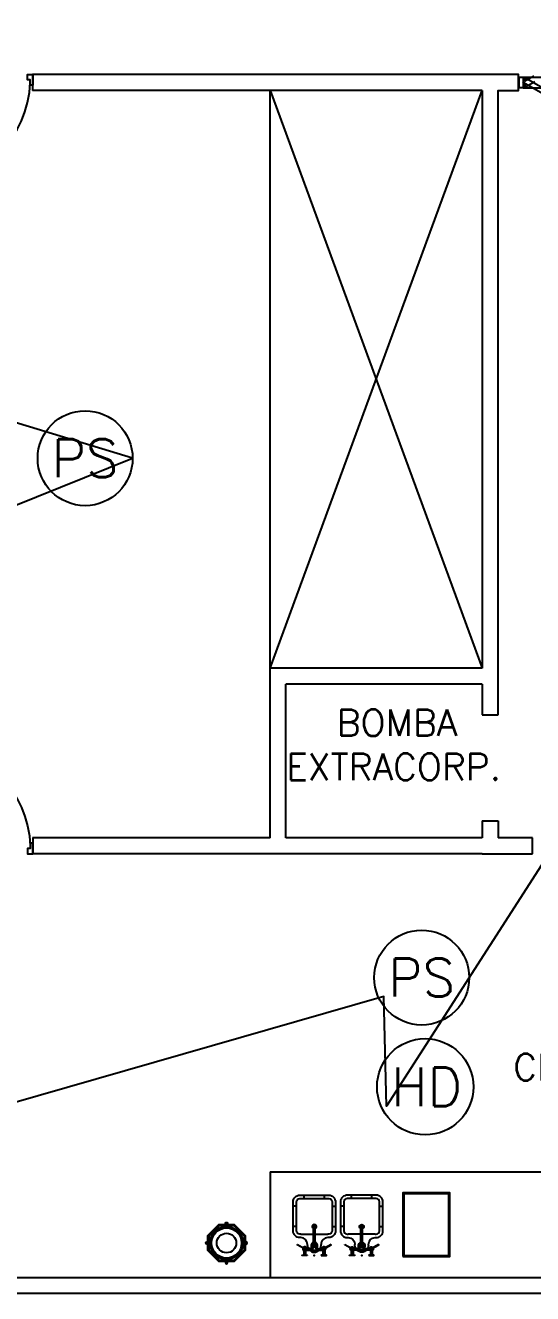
# Model space of a CAD drawing. Header units: metres. Extents: x -39 to 21688, y -24 to 9022.
# Drawn here: x 289.76 to 294.54, y 0 to 11.96 of the extents above; entities that cross this region are included whole.
import ezdxf
from ezdxf.enums import TextEntityAlignment as Align

# ---------------------------------------------------------------- set-up
doc = ezdxf.new("R2010")
doc.units = ezdxf.units.M
doc.header["$MEASUREMENT"] = 0
doc.linetypes.add('HIDDEN2', pattern=[4.7625, 3.175, -1.5875])
doc.linetypes.add('HIDDEN4', pattern=[0.09375, 0.0625, -0.03125])
for name, color, linetype in [('AN-TEXTO', 3, 'Continuous'), ('AR-MOBILIRIO', 1, 'Continuous'), ('AR-MUROS', 6, 'Continuous'), ('AR-PUERTAS', 2, 'Continuous'), ('AR-VENTANAS', 2, 'Continuous'), ('MOBILIARIO', 42, 'Continuous')]:
    doc.layers.add(name, color=color, linetype=linetype)
doc.styles.add('REGULAR-2.5', font='romans.shx', dxfattribs={"height": 2.5})
doc.styles.add('ROMANS', font='romans.shx', dxfattribs={"width": 0.75})

# ---------------------------------------------------------------- blocks, each defined once
blk = doc.blocks.new('AR-PUERTA 1')
at = {"layer": 'AR-PUERTAS', "linetype": 'Continuous'}
for points in [[(0.954, 0.033), (0.954, 0.958), (0.929, 0.958), (0.929, 0.033)], [(0.004, 0.058), (0.004, 0.008), (0.029, 0.008), (0.029, -0.042), (-0.021, -0.042), (-0.021, 0.058)], [(0.929, 0.008), (0.929, -0.042), (0.979, -0.042), (0.979, 0.058), (0.954, 0.058), (0.954, 0.008)]]:
    blk.add_lwpolyline(points, close=True, dxfattribs=at)
blk.add_arc((0.954, 0.008), 0.949, 89.9989, 178.4932, dxfattribs=at)
blk = doc.blocks.new('A$C18344971')
at = {"layer": 'AR-MOBILIRIO', "color": 250}
for p, q in [((0.102, 0.523), (0.102, 0.566)), ((0.118, 0.523), (0.118, 0.566)), ((0.277, 0.518), (0.123, 0.518)), ((0.184, 0.502), (0.128, 0.502)), ((0.192, 0.494), (0.192, 0.298)), ((0.208, 0.494), (0.208, 0.298)), ((0.216, 0.502), (0.272, 0.502)), ((0.282, 0.523), (0.282, 0.566)), ((0.298, 0.523), (0.298, 0.566)), ((0.032, 0.296), (0, 0.296)), ((0.368, 0.296), (0.4, 0.296)), ((0.032, 0.104), (0, 0.104)), ((0.104, 0.032), (0.104, 0)), ((0.296, 0.032), (0.296, 0)), ((0.368, 0.104), (0.4, 0.104))]:
    blk.add_line(p, q, dxfattribs=at)
at = {"layer": 'AR-MOBILIRIO'}
for p, q in [((0.192, 0.368), (0.072, 0.368)), ((0.136, 0.474), (0.136, 0.464)), ((0.328, 0.368), (0.208, 0.368)), ((0.264, 0.474), (0.264, 0.464))]:
    blk.add_line(p, q, dxfattribs=at)
at = {"layer": 'AR-MOBILIRIO', "color": 250}
for points in [[(0.042, 0.465), (0.109, 0.504), (0.107, 0.507), (0.04, 0.468)], [(0.134, 0.57), (0.086, 0.57), (0.086, 0.566), (0.134, 0.566)], [(0.266, 0.57), (0.314, 0.57), (0.314, 0.566), (0.266, 0.566)], [(0.358, 0.465), (0.291, 0.504), (0.293, 0.507), (0.36, 0.468)]]:
    blk.add_lwpolyline(points, close=True, dxfattribs=at)
at = {"layer": 'AR-MOBILIRIO'}
for points in [[(0.328, 0.4), (0.336, 0.4, -0.414214), (0.4, 0.336), (0.4, 0.064, -0.414214), (0.336, 0), (0.064, 0, -0.414214), (0, 0.064), (0, 0.336, -0.414214), (0.064, 0.4), (0.072, 0.4)], [(0.328, 0.368), (0.336, 0.368, -0.414214), (0.368, 0.336), (0.368, 0.064, -0.414214), (0.336, 0.032), (0.064, 0.032, -0.414214), (0.032, 0.064), (0.032, 0.336, -0.414214), (0.064, 0.368), (0.072, 0.368)]]:
    blk.add_lwpolyline(points, format="xyb", dxfattribs=at)
at = {"layer": 'AR-MOBILIRIO', "color": 250}
for centre, radius, start, end in [((0.11, 0.506), 0.018, 217.6623, 202.3377), ((0.11, 0.506), 0.006, 233.5782, 186.4218), ((0.2, 0.474), 0.0298, 114.4436, 254.4122), ((0.2, 0.474), 0.0203, 113.185, 246.815), ((0.184, 0.494), 0.008, 0, 90), ((0.216, 0.494), 0.008, 90, 180), ((0.2, 0.474), 0.0298, 285.5878, 65.5564), ((0.2, 0.474), 0.0203, 293.185, 66.815), ((0.29, 0.506), 0.018, 337.6623, 322.3377), ((0.29, 0.506), 0.006, 353.5782, 306.4218), ((0.2, 0.298), 0.0203, 113.185, 66.815), ((0.2, 0.298), 0.012, 131.8103, 48.1897), ((0.2, 0.298), 0.008, 180, 0)]:
    blk.add_arc(centre, radius, start, end, dxfattribs=at)
at = {"layer": 'AR-MOBILIRIO'}
for centre, start, end in [((0.2, 0.474), 154.0555, 180), ((0.2, 0.474), 43.4325, 136.5675), ((0.2, 0.474), 0, 25.9445), ((0.072, 0.464), 270, 0), ((0.328, 0.464), 180, 270)]:
    blk.add_arc(centre, 0.064, start, end, dxfattribs=at)
blk.add_point((0.2, 0.57), dxfattribs=at)
blk = doc.blocks.new('A$C4E58417D')
at = {"layer": 'AR-MOBILIRIO'}
for points in [[(0.123, 0.37), (0.267, 0.37), (0.37, 0.267), (0.37, 0.123), (0.267, 0.02), (0.123, 0.02), (0.02, 0.123), (0.02, 0.267)], [(0.127, 0.36), (0.263, 0.36), (0.36, 0.263), (0.36, 0.127), (0.263, 0.03), (0.127, 0.03), (0.03, 0.127), (0.03, 0.263)], [(0.18, 0.35), (0.18, 0.355), (0.21, 0.355), (0.21, 0.35)], [(0.18, 0.04), (0.18, 0.035), (0.21, 0.035), (0.21, 0.04)]]:
    blk.add_lwpolyline(points, close=True, dxfattribs=at)
for points in [[(0.205, 0.37), (0.205, 0.38, 1), (0.185, 0.38), (0.185, 0.37)], [(0.195, 0.35), (0.195, 0.345, 1), (0.195, 0.045), (0.195, 0.04)], [(0.02, 0.185), (0.01, 0.185, -1), (0.01, 0.205), (0.02, 0.205)], [(0.37, 0.185), (0.38, 0.185, 1), (0.38, 0.205), (0.37, 0.205)], [(0.205, 0.02), (0.205, 0.01, -1), (0.185, 0.01), (0.185, 0.02)]]:
    blk.add_lwpolyline(points, format="xyb", dxfattribs=at)
for radius in [0.155, 0.142, 0.092]:
    blk.add_circle((0.195, 0.195), radius, dxfattribs=at)
blk = doc.blocks.new('AR-PUERTA DE DOBLE BATEO')
at = {"layer": 'AR-PUERTAS', "linetype": 'HIDDEN2'}
for p, q in [((-0.05, 0.953), (-0.05, 0.035)), ((0.05, 0.953), (0.05, 0.035)), ((-0.05, -0.965), (-0.05, -0.047)), ((0.05, -0.965), (0.05, -0.047))]:
    blk.add_line(p, q, dxfattribs=at)
at = {"layer": 'AR-PUERTAS'}
for points in [[(0.05, 0.988), (-0.05, 0.988), (-0.05, 0.953), (0.05, 0.953)], [(-0.04, 0.988), (-0.04, 0.994), (0.04, 0.994), (0.04, 0.988)], [(0.456, 0.158), (-0.002, 0.953), (-0.044, 0.929), (0.415, 0.134)], [(0.05, 0.035), (-0.05, 0.035), (-0.05, 0), (0.05, 0)], [(-0.04, -0.006), (-0.04, 0), (0.04, 0), (0.04, -0.006)], [(0.05, -0.047), (-0.05, -0.047), (-0.05, -0.012), (0.05, -0.012)], [(-0.04, -0.006), (-0.04, -0.012), (0.04, -0.012), (0.04, -0.006)], [(0.456, -0.17), (-0.002, -0.965), (-0.044, -0.941), (0.415, -0.146)], [(0.05, -1), (-0.05, -1), (-0.05, -0.965), (0.05, -0.965)], [(-0.04, -1), (-0.04, -1.006), (0.04, -1.006), (0.04, -1)]]:
    blk.add_lwpolyline(points, close=True, dxfattribs=at)
at = {"layer": 'AR-PUERTAS', "color": 1, "linetype": 'HIDDEN4'}
for points in [[(-0.461, 0.158), (-0.002, 0.953), (0.039, 0.929), (-0.42, 0.134)], [(-0.461, -0.17), (-0.002, -0.965), (0.039, -0.941), (-0.42, -0.146)]]:
    blk.add_lwpolyline(points, close=True, dxfattribs=at)
for centre, start, end in [((-0.002, 0.963), 243.6523, 296.3478), ((-0.002, -0.975), 63.6523, 116.3478)]:
    blk.add_arc(centre, 0.928, start, end, dxfattribs=at)
blk = doc.blocks.new('PS SENSOR')
at = {"ltscale": 8}
blk.add_circle((0, 0), 20.42, dxfattribs=at)
at = {"ltscale": 8, "style": 'ROMANS'}
blk.add_text('PS', height=16.335, dxfattribs=at).set_placement((0, 0), align=Align.MIDDLE)
blk = doc.blocks.new('HD SENSOR')
at = {"ltscale": 8}
blk.add_circle((-0.65, 0), 20.73, dxfattribs=at)
at = {"ltscale": 8, "style": 'ROMANS'}
blk.add_text('HD', height=16.585, dxfattribs=at).set_placement((0, 0), align=Align.MIDDLE)

msp = doc.modelspace()

# ---------------------------------------------------------------- linework, layer by layer
at = {"layer": 'AR-MOBILIRIO'}
for points in [[(293.31748, 0.35084), (293.76245, 0.35084), (293.76245, 0.95084), (293.31748, 0.95084)], [(293.32748, 0.36084), (293.75245, 0.36084), (293.75245, 0.94084), (293.32748, 0.94084)]]:
    msp.add_lwpolyline(points, close=True, dxfattribs=at)
at = {"layer": 'AR-MUROS'}
for p, q in [((292.06559, 5.9001), (292.06559, 11.3501)), ((292.06559, 11.3501), (294.06559, 5.9001)), ((294.54154, 4.3001), (294.21559, 4.3001)), ((294.54154, 4.1501), (294.54154, 4.3001)), ((294.06559, 4.1501), (294.54154, 4.1501))]:
    msp.add_line(p, q, dxfattribs=at)
for points in [[(377.59443, 56.44698), (377.59443, 16.81643), (377.59443, 0.00044), (289.65483, 0), (283.65483, 0), (283.65483, 12.40006), (283.80483, 12.40006), (283.80483, 11.5001)], [(294.06559, 11.5001), (289.82621, 11.5001)], [(289.82621, 11.5001), (289.82621, 11.3501)], [(294.21559, 5.46056), (294.21559, 11.3501), (294.40986, 11.3501), (294.40986, 11.5001), (294.06559, 11.5001)], [(294.06559, 11.3501), (289.82621, 11.3501)], [(292.06559, 5.9001), (294.06559, 11.3501)], [(294.06559, 11.3501), (294.06559, 5.9001)], [(294.06559, 5.9001), (292.06559, 5.9001)], [(292.06559, 4.3001), (292.06559, 5.9001)], [(294.06559, 5.7501), (292.21559, 5.7501)], [(292.21559, 4.3001), (292.21559, 5.7501)], [(294.06559, 5.7501), (294.06559, 5.46056)], [(294.06559, 5.46056), (294.21559, 5.46056)], [(294.06559, 4.46056), (294.06559, 4.3001)], [(294.06559, 4.46056), (294.21559, 4.46056)], [(294.21559, 4.46056), (294.21559, 4.3001)], [(292.06559, 4.3001), (289.82621, 4.3001)], [(289.82968, 4.3001), (289.82968, 4.1501)], [(294.06559, 4.3001), (292.21559, 4.3001)], [(339.01559, 0.15024), (289.65483, 0.15), (283.80483, 0.15), (283.80483, 4.1501)], [(294.06559, 4.1501), (289.82621, 4.1501)], [(292.06561, 1.15001), (292.06561, 0.15001)], [(292.06561, 1.15001), (308.42362, 1.15001)]]:
    msp.add_lwpolyline(points, dxfattribs=at)
at = {"layer": 'AR-VENTANAS'}
msp.add_lwpolyline([(313.35376, 0.83265), (311.1883, 8.0196), (307.12445, 7.62392), (301.97977, 7.76853), (297.06155, 7.8328), (293.16243, 1.77004), (293.13797, 2.80232), (286.36635, 0.85615), (285.99708, 5.96139), (290.76993, 7.88098), (285.60027, 9.45388), (307.41307, 28.19689)], dxfattribs=at)

# ---------------------------------------------------------------- block references
at = {"layer": 'AR-MOBILIRIO', "xscale": -1, "rotation": 180}
msp.add_blockref('A$C18344971', (292.73013, 0.92902), dxfattribs=at)
at = {"layer": 'AR-MUROS', "rotation": 180}
msp.add_blockref('AR-PUERTA 1', (289.80887, 11.45846), dxfattribs=at)
at = {"layer": 'AR-MUROS', "xscale": -1}
msp.add_blockref('AR-PUERTA 1', (289.80887, 4.19173), dxfattribs=at)
at = {"layer": 'AR-PUERTAS', "rotation": 270.0000135837768}
msp.add_blockref('AR-PUERTA DE DOBLE BATEO', (295.41594, 11.4251), dxfattribs=at)
at = {"layer": 'AR-PUERTAS', "xscale": 0.02191086110359542, "yscale": 0.02191086110359542, "zscale": 0.02191086110359542}
for name, p in [('PS SENSOR', (290.32254, 7.88098)), ('PS SENSOR', (293.49588, 2.98128)), ('HD SENSOR', (293.54313, 1.95174))]:
    msp.add_blockref(name, p, dxfattribs=at)
at = {"layer": 'MOBILIARIO'}
for name, p, rotation in [('A$C18344971', (292.68289, 0.92902), 180), ('A$C4E58417D', (291.46073, 0.6725), 270)]:
    msp.add_blockref(name, p, dxfattribs=dict(at, rotation=rotation))

# ---------------------------------------------------------------- texts
at = {"layer": 'AN-TEXTO', "char_height": 0.25, "attachment_point": 1, "style": 'REGULAR-2.5'}
for s, width, heights, insert in [('\\pi0.47892;BOMBA\\P\\pi0.00273;EXTRACORP.', 2.1602169, [0.87567], (292.21559, 5.51086)), ('\\pi0.22058;CIRCULACIÓN PARA MÉDICOS ', 5.7863988, [0.30966], (294.13713, 2.26218))]:
    msp.add_mtext_dynamic_manual_height_columns(s, width=width, gutter_width=1.25, heights=heights, dxfattribs=dict(at, insert=insert))

doc.saveas('drawing.dxf')
